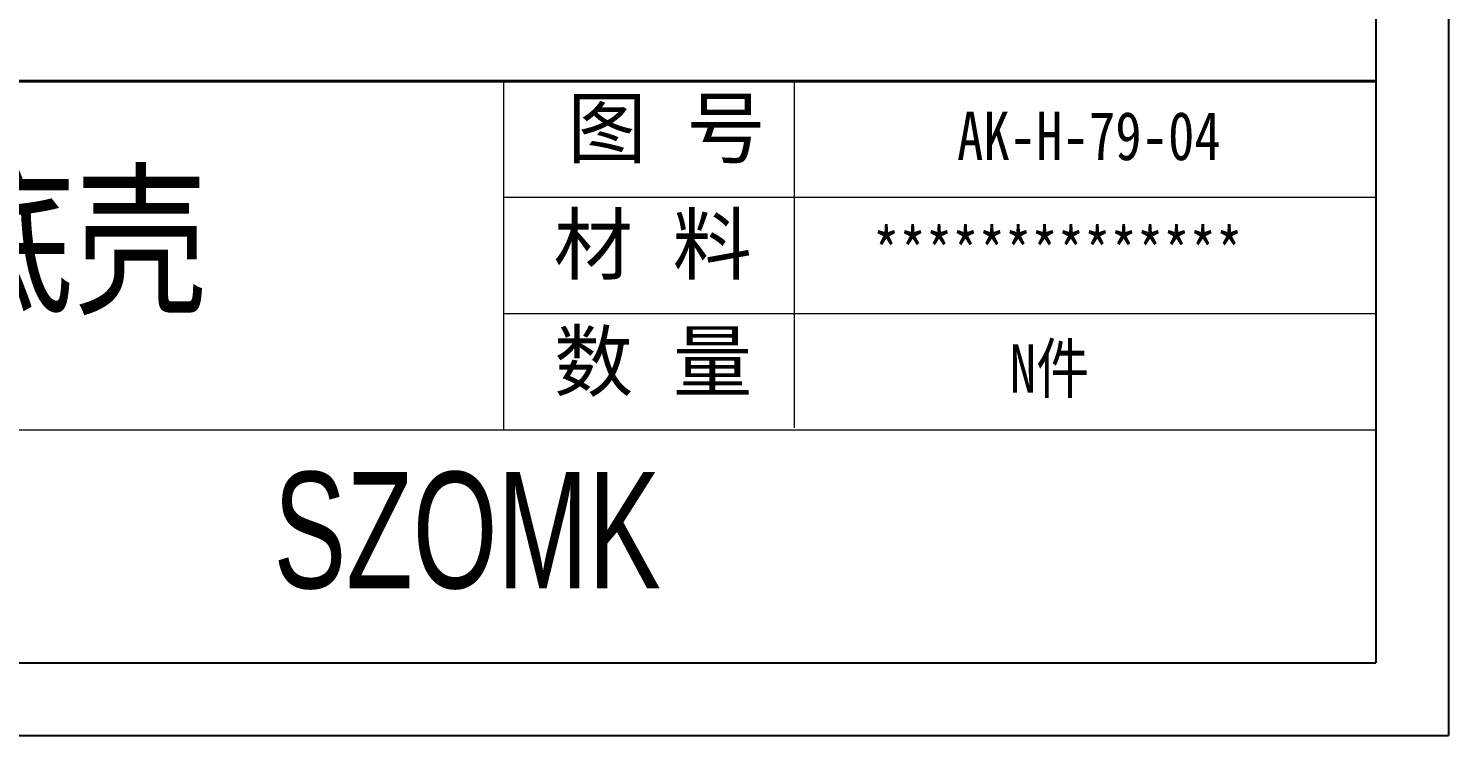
# Model space of a CAD drawing. Header units: inches. Extents: x 1153 to 4131, y 573 to 1071.
# Drawn here: x 3917.2 to 4131.5, y 573 to 679.7 of the extents above; entities that cross this region are included whole.
import ezdxf

# ---------------------------------------------------------------- set-up
doc = ezdxf.new("R2010")
doc.units = ezdxf.units.IN
doc.layers.add('文字', color=81, linetype='Continuous')
doc.layers.add('粗实线', color=7, linetype='Continuous', lineweight=30)
doc.layers.add('细实线', color=3, linetype='Continuous', lineweight=9)
doc.styles.get("Standard").update_dxf_attribs({"font": 'txt', "bigfont": 'gbcbig.shx'})
doc.styles.add('宋体', font='', dxfattribs={"width": 0.8, "height": 3.5})
doc.styles.add('长仿宋', font='', dxfattribs={"width": 0.7, "height": 4})
doc.styles.get('宋体').set_extended_font_data('SimSun')
doc.styles.get('长仿宋').set_extended_font_data('SimSun')

msp = doc.modelspace()

# ---------------------------------------------------------------- linework, layer by layer
for p, q in [((4131.496, 1033.738), (4131.496, 572.957)), ((4120.525, 1022.767), (4120.525, 583.928)), ((3496.682, 583.928), (4120.525, 583.928)), ((3479.819, 572.957), (4131.496, 572.957))]:
    msp.add_line(p, q)
at = {"layer": '粗实线', "color": 7, "lineweight": 40}
msp.add_line((4120.525, 671.696), (3857.221, 671.696), dxfattribs=at)
at = {"layer": '细实线', "color": 7}
for p, q in [((3988.873, 671.696), (3988.873, 619.035)), ((4032.757, 671.696), (4032.757, 619.404)), ((4120.525, 654.142), (3988.873, 654.142)), ((4120.525, 636.588), (3988.873, 636.588)), ((4120.525, 619.035), (3725.569, 619.035))]:
    msp.add_line(p, q, dxfattribs=at)

# ---------------------------------------------------------------- texts
at = {"layer": '文字', "color": 0, "attachment_point": 1, "style": '宋体'}
for s, insert, char_height, width in [('{\\H1.111x;AK-H-79-04}', (4057.317, 667.11), 6.58259, 76.10213), (' 底壳', (3894.309, 656.805), 18.285, 233.76678), ('{\\H1.111x;**************}', (4044.655, 649.557), 6.58259, 76.10213), ('{\\H1.111x;N件}', (4065.279, 632.003), 6.58259, 76.10213)]:
    msp.add_mtext(s, dxfattribs=dict(at, insert=insert, char_height=char_height, width=width))
at = {"layer": '粗实线', "insert": (3954.193, 612.749), "char_height": 17.55357, "width": 196.84595, "attachment_point": 1, "style": '长仿宋'}
msp.add_mtext('{\\fSTXinwei|b0|i0|c134|p2;SZOMK}', dxfattribs=at)
at = {"layer": '细实线', "color": 7, "char_height": 8.77679, "attachment_point": 1}
for s, insert, width in [('{\\fSimSun|b0|i0|c134|p54;图 号}', (3998.524, 669.031), 43.88393), ('{\\fSimSun|b0|i0|c134|p54;材 料   }', (3996.443, 651.477), 43.88393), ('{\\fSimSun|b0|i0|c134|p54;数 量}', (3996.486, 633.837), 39.65463)]:
    msp.add_mtext(s, dxfattribs=dict(at, insert=insert, width=width))

doc.saveas('drawing.dxf')
